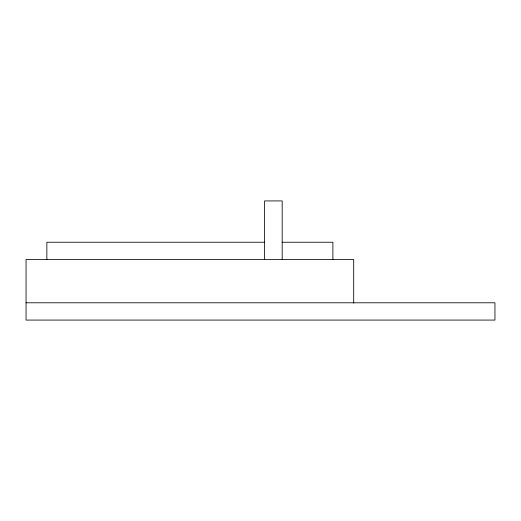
<?xml version="1.0" encoding="UTF-8"?>
<svg xmlns="http://www.w3.org/2000/svg" width="521" height="521" viewBox="0 0 521 521"><rect width="100%" height="100%" fill="white"/><g stroke="black" fill="none" stroke-linecap="round" stroke-linejoin="round"><path stroke-width="0.78" d="M264.583 242.239L46.857 242.239L46.857 259.53M282.193 242.239L332.886 242.239L332.886 259.53M26.05 302.786L494.95 302.786L494.95 320.076L26.05 320.076L26.05 259.53L353.694 259.53L353.694 303.124M282.187 259.53L282.187 200.924L264.603 200.924L264.603 259.53"/></g></svg>
